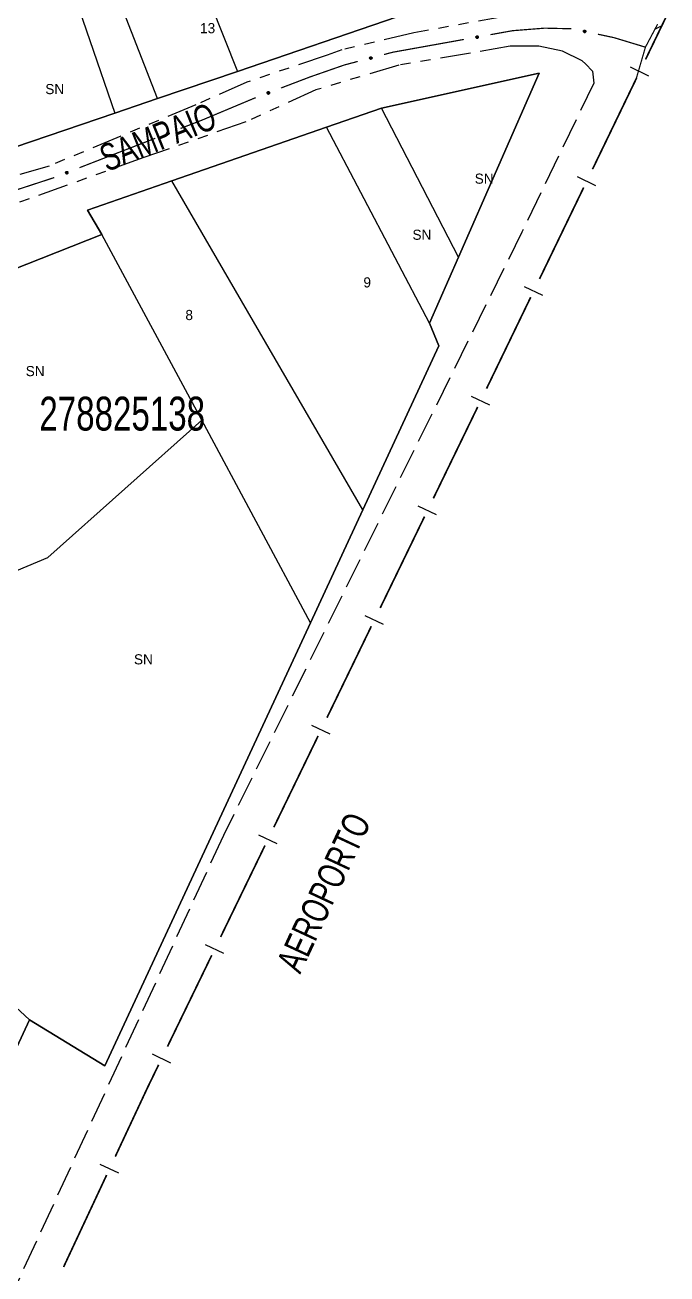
# Model space of a CAD drawing. Extents: x 204373 to 205952, y 4873300 to 4875179.
# Drawn here: x 204898.6 to 204993.4, y 4874238.3 to 4874422.8 of the extents above; entities that cross this region are included whole.
import ezdxf
from ezdxf.enums import TextEntityAlignment as Align

# ---------------------------------------------------------------- set-up
doc = ezdxf.new("R2010")
doc.units = 0
doc.header["$LTSCALE"] = 1.5
doc.header["$MEASUREMENT"] = 0
doc.linetypes.add('TRACO_11', pattern=[8, 3, -1, 3, -1])
doc.linetypes.add('TRACO_25', pattern=[8, 3, -1, 1, -1, 1, -1])
for name, color, linetype in [('CD_MALHA_LOTES', 7, 'CONTINUOUS'), ('CD_TXT_QUADRA', 255, 'CONTINUOUS'), ('LM-LIM-SETORES-BAIRROS', 250, 'CONTINUOUS'), ('RU-QUADRA', 220, 'CONTINUOUS'), ('SV-EIXO-RUA-N-PAV', 6, 'CONTINUOUS'), ('SV-EIXO-RUA-PAV', 20, 'CONTINUOUS'), ('SV-RUA-NAO-PAV', 7, 'CONTINUOUS'), ('SV-RUA-PAVIM', 7, 'CONTINUOUS'), ('SV-TXT-RUA-N-PAV', 7, 'CONTINUOUS'), ('SV-TXT-RUA-PAV', 7, 'CONTINUOUS'), ('Th_NmrPort', 1, 'CONTINUOUS')]:
    doc.layers.add(name, color=color, linetype=linetype)
doc.styles.add('ARIAL', font='ARIAL.SHX')

msp = doc.modelspace()

# ---------------------------------------------------------------- linework, layer by layer
at = {"layer": 'CD_MALHA_LOTES', "linetype": 'Continuous', "flags": 128}
for points in [[(204921.794163, 4874436.458433), (204929.960509, 4874415.914979)], [(204918.13839, 4874411.88729), (204909.671997, 4874433.649568)], [(204904.475135, 4874431.251405), (204911.836672, 4874409.740351)], [(204953.545714, 4874423.950246), (204929.960509, 4874415.914979)], [(204929.960509, 4874415.914979), (204918.13839, 4874411.88729)], [(204951.228542, 4874410.47924), (204974.49588, 4874415.649759)], [(204974.49588, 4874415.649759), (204962.599432, 4874388.468326)], [(204918.13839, 4874411.88729), (204911.836672, 4874409.740351)], [(204943.121911, 4874407.663578), (204951.228542, 4874410.47924)], [(204962.599432, 4874388.468326), (204951.228542, 4874410.47924)], [(204911.836672, 4874409.740351), (204894.570462, 4874403.857909)], [(204920.291448, 4874399.733913), (204943.121911, 4874407.663578)], [(204958.321434, 4874378.693802), (204943.121911, 4874407.663578)], [(204907.809435, 4874395.398557), (204920.291448, 4874399.733913)], [(204948.488271, 4874351.163657), (204920.291448, 4874399.733913)], [(204909.930674, 4874391.818967), (204907.809435, 4874395.398557)], [(204852.154357, 4874368.965647), (204909.930674, 4874391.818967)], [(204924.679913, 4874364.408584), (204909.930674, 4874391.818967)], [(204962.599432, 4874388.468326), (204958.321434, 4874378.693802)], [(204958.321434, 4874378.693802), (204959.713497, 4874375.379366)], [(204959.713497, 4874375.379366), (204948.488271, 4874351.163657)], [(204884.807252, 4874336.931913), (204901.976029, 4874344.091094), (204924.679913, 4874364.408584)], [(204940.742589, 4874334.454221), (204924.679913, 4874364.408584)], [(204948.488271, 4874351.163657), (204940.742589, 4874334.454221)], [(204940.742589, 4874334.454221), (204910.394695, 4874268.985983)], [(204899.258191, 4874275.81372), (204891.767567, 4874282.707746), (204886.836206, 4874293.442654)], [(204899.258191, 4874275.81372), (204892.048676, 4874260.287663)], [(204910.394695, 4874268.985983), (204899.258191, 4874275.81372)]]:
    msp.add_lwpolyline(points, dxfattribs=at)
at = {"layer": 'LM-LIM-SETORES-BAIRROS', "const_width": 0.25}
for points in [[(204990.205227, 4874417.669615), (204993.24847, 4874423.973476)], [(204982.379744, 4874401.459685), (204988.900979, 4874414.96796)], [(204974.55426, 4874385.249756), (204981.075496, 4874398.75803)], [(204966.728777, 4874369.039826), (204973.250013, 4874382.548101)], [(204964.825782, 4874365.097907), (204965.42453, 4874366.338171)], [(204958.883849, 4874352.839303), (204964.554143, 4874364.537498)], [(204964.554143, 4874364.537498), (204964.825782, 4874365.097907)], [(204951.032673, 4874336.641802), (204957.57532, 4874350.13972)], [(204943.181497, 4874320.444301), (204949.724144, 4874333.942219)], [(204935.330321, 4874304.246801), (204941.872967, 4874317.744718)], [(204927.479144, 4874288.0493), (204934.021791, 4874301.547217)], [(204919.627968, 4874271.851799), (204926.170615, 4874285.349716)], [(204916.674673, 4874265.758954), (204918.319439, 4874269.152216)], [(204911.917059, 4874255.587503), (204916.577595, 4874265.551408)], [(204916.577595, 4874265.551408), (204916.674673, 4874265.758954)], [(204904.290727, 4874239.282931), (204910.646004, 4874252.870074)]]:
    msp.add_lwpolyline(points, dxfattribs=at)
at = {"layer": 'LM-LIM-SETORES-BAIRROS'}
for points in [[(204990.686556, 4874415.216388), (204987.984901, 4874416.520635)], [(204982.861073, 4874399.006458), (204980.159418, 4874400.310706)], [(204975.03559, 4874382.796529), (204972.333935, 4874384.100776)], [(204967.210107, 4874366.586599), (204964.508452, 4874367.890846)], [(204959.361288, 4874350.385316), (204956.661705, 4874351.693845)], [(204951.510112, 4874334.187815), (204948.810528, 4874335.496345)], [(204943.658936, 4874317.990314), (204940.959352, 4874319.298844)], [(204935.807759, 4874301.792814), (204933.108176, 4874303.101343)], [(204927.956583, 4874285.595313), (204925.257, 4874286.903842)], [(204920.105407, 4874269.397812), (204917.405823, 4874270.706341)], [(204912.428403, 4874253.140356), (204909.710974, 4874254.411412)]]:
    msp.add_lwpolyline(points, dxfattribs=at)
at = {"layer": 'RU-QUADRA', "linetype": 'Continuous', "flags": 128}
for points in [[(204852.25956, 4874423.382057), (204855.83997, 4874414.535802), (204859.482713, 4874405.535538), (204863.781079, 4874394.915405), (204881.02336, 4874400.582336), (204894.089378, 4874404.876676), (204894.570462, 4874403.857909), (204911.836672, 4874409.740351), (204918.13839, 4874411.88729), (204929.960509, 4874415.914979), (204953.545714, 4874423.950246)], [(204892.048676, 4874260.287663), (204899.258191, 4874275.81372), (204910.394695, 4874268.985983), (204940.742589, 4874334.454221), (204948.488271, 4874351.163657), (204959.713497, 4874375.379366), (204958.321434, 4874378.693802), (204962.599432, 4874388.468326), (204974.49588, 4874415.649759), (204951.228542, 4874410.47924), (204943.121911, 4874407.663578), (204920.291448, 4874399.733913), (204907.809435, 4874395.398557), (204909.930674, 4874391.818967), (204852.154357, 4874368.965647)]]:
    msp.add_lwpolyline(points, dxfattribs=at)
at = {"layer": 'SV-EIXO-RUA-N-PAV', "const_width": 0.18}
for points in [[(204967.317123, 4874421.332518), (204970.269727, 4874421.863675)], [(204970.269727, 4874421.863675), (204970.579673, 4874421.919432)], [(204970.579673, 4874421.919432), (204975.250124, 4874422.289369)], [(204975.250124, 4874422.289369), (204975.306459, 4874422.29383)], [(204975.306459, 4874422.29383), (204979.248929, 4874422.204225)], [(204983.164417, 4874421.400933), (204985.12024, 4874420.982894)], [(204952.889325, 4874418.737041), (204963.380317, 4874420.62431)], [(204985.12024, 4874420.982894), (204985.555629, 4874420.889835)], [(204985.555629, 4874420.889835), (204989.914661, 4874419.568915)], [(204989.914661, 4874419.568915), (204990.188815, 4874419.485839)], [(204951.592859, 4874418.395866), (204952.559934, 4874418.650359)], [(204952.559934, 4874418.650359), (204952.889325, 4874418.737041)], [(204940.674561, 4874415.086652), (204944.845803, 4874416.540847)], [(204944.845803, 4874416.540847), (204945.775746, 4874416.865046)], [(204945.775746, 4874416.865046), (204947.724561, 4874417.377893)], [(204936.393759, 4874413.451289), (204940.130378, 4874414.878762)], [(204940.130378, 4874414.878762), (204940.674561, 4874415.086652)], [(204924.762608, 4874408.72187), (204931.731025, 4874411.646885)], [(204931.731025, 4874411.646885), (204932.344186, 4874411.904261)], [(204932.344186, 4874411.904261), (204932.65714, 4874412.023817)], [(204921.553721, 4874407.475106), (204924.350069, 4874408.561585)], [(204924.350069, 4874408.561585), (204924.762608, 4874408.72187)], [(204906.639864, 4874401.68055), (204917.825257, 4874406.026467)], [(204893.5471, 4874397.162304), (204901.964594, 4874399.910874)], [(204901.964594, 4874399.910874), (204902.719873, 4874400.157496)], [(204902.719873, 4874400.157496), (204902.9114, 4874400.231911)]]:
    msp.add_lwpolyline(points, dxfattribs=at)
at = {"layer": 'SV-EIXO-RUA-N-PAV'}
for points in [[(204981.091096, 4874421.956653), (204981.131763, 4874421.983823), (204981.17227, 4874421.998858), (204981.209665, 4874422.001674), (204981.243358, 4874421.995546), (204981.277122, 4874421.985394), (204981.308905, 4874421.967649), (204981.339818, 4874421.94014), (204981.36736, 4874421.899537), (204981.380035, 4874421.857028), (204981.384757, 4874421.820515), (204981.38039, 4874421.785013), (204981.369979, 4874421.752379), (204981.350454, 4874421.719974), (204981.32227, 4874421.688919), (204981.280772, 4874421.662213), (204981.240958, 4874421.647745), (204981.204717, 4874421.645971), (204981.169054, 4874421.650587), (204981.134708, 4874421.661364), (204981.10361, 4874421.678963), (204981.072393, 4874421.707396), (204981.046577, 4874421.748705), (204981.031694, 4874421.788249), (204981.029412, 4874421.824456), (204981.034747, 4874421.859464), (204981.044517, 4874421.893453), (204981.061025, 4874421.926144), (204981.091096, 4874421.956653)], [(204965.187819, 4874421.061316), (204965.215161, 4874421.101868), (204965.246953, 4874421.131129), (204965.280493, 4874421.147902), (204965.313996, 4874421.154996), (204965.349089, 4874421.158393), (204965.385226, 4874421.154012), (204965.424256, 4874421.140265), (204965.465128, 4874421.113123), (204965.492962, 4874421.078585), (204965.511166, 4874421.046583), (204965.520575, 4874421.012073), (204965.523303, 4874420.977927), (204965.517511, 4874420.940541), (204965.503194, 4874420.901123), (204965.474907, 4874420.860686), (204965.443542, 4874420.832213), (204965.410675, 4874420.816841), (204965.375921, 4874420.807602), (204965.340053, 4874420.804563), (204965.304605, 4874420.809068), (204965.264944, 4874420.823555), (204965.225402, 4874420.852004), (204965.196647, 4874420.882962), (204965.180817, 4874420.915605), (204965.172491, 4874420.950024), (204965.168656, 4874420.985181), (204965.171548, 4874421.021689), (204965.187819, 4874421.061316)], [(204949.491746, 4874417.95677), (204949.515788, 4874417.999361), (204949.545161, 4874418.031049), (204949.577266, 4874418.050428), (204949.610102, 4874418.060155), (204949.644815, 4874418.066322), (204949.681186, 4874418.064818), (204949.721183, 4874418.054208), (204949.764077, 4874418.03039), (204949.794561, 4874417.998167), (204949.815243, 4874417.967708), (204949.827357, 4874417.934053), (204949.832784, 4874417.90023), (204949.829973, 4874417.862502), (204949.818824, 4874417.822074), (204949.79383, 4874417.779522), (204949.764821, 4874417.748653), (204949.733275, 4874417.730725), (204949.699364, 4874417.71876), (204949.663848, 4874417.712889), (204949.628155, 4874417.714571), (204949.58747, 4874417.725868), (204949.545799, 4874417.751094), (204949.51468, 4874417.779675), (204949.496313, 4874417.810961), (204949.485286, 4874417.844613), (204949.478677, 4874417.879355), (204949.478666, 4874417.915978), (204949.491746, 4874417.95677)], [(204934.351945, 4874412.78911), (204934.371275, 4874412.834037), (204934.397075, 4874412.868696), (204934.426914, 4874412.89141), (204934.458515, 4874412.904606), (204934.492366, 4874412.914466), (204934.528687, 4874412.916876), (204934.569592, 4874412.910622), (204934.614796, 4874412.891548), (204934.648564, 4874412.862785), (204934.672398, 4874412.834723), (204934.688055, 4874412.802563), (204934.697082, 4874412.769519), (204934.698339, 4874412.731707), (204934.691596, 4874412.690316), (204934.671316, 4874412.645326), (204934.645789, 4874412.61152), (204934.616351, 4874412.590308), (204934.58392, 4874412.574771), (204934.549241, 4874412.56512), (204934.513574, 4874412.562959), (204934.471911, 4874412.569823), (204934.427771, 4874412.590428), (204934.393764, 4874412.615503), (204934.372143, 4874412.644635), (204934.357566, 4874412.676908), (204934.347265, 4874412.71074), (204934.343321, 4874412.74715), (204934.351945, 4874412.78911)], [(204919.515695, 4874406.801359), (204919.53477, 4874406.846394), (204919.560373, 4874406.881199), (204919.590083, 4874406.904082), (204919.621609, 4874406.917458), (204919.655403, 4874406.927509), (204919.69171, 4874406.930125), (204919.73265, 4874406.924103), (204919.777961, 4874406.905286), (204919.811891, 4874406.876715), (204919.835884, 4874406.848788), (204919.851724, 4874406.816717), (204919.860938, 4874406.783725), (204919.862409, 4874406.745921), (204919.855901, 4874406.704492), (204919.835877, 4874406.659388), (204919.810542, 4874406.625438), (204919.781224, 4874406.604059), (204919.748882, 4874406.588339), (204919.714258, 4874406.578491), (204919.678604, 4874406.576128), (204919.636903, 4874406.582756), (204919.592647, 4874406.60311), (204919.558498, 4874406.627991), (204919.536713, 4874406.657001), (204919.521953, 4874406.689191), (204919.51146, 4874406.722963), (204919.50731, 4874406.75935), (204919.515695, 4874406.801359)], [(204904.601839, 4874401.006803), (204904.620914, 4874401.051838), (204904.646517, 4874401.086643), (204904.676226, 4874401.109526), (204904.707752, 4874401.122902), (204904.741546, 4874401.132953), (204904.777853, 4874401.135569), (204904.818793, 4874401.129547), (204904.864104, 4874401.11073), (204904.898035, 4874401.082159), (204904.922027, 4874401.054232), (204904.937867, 4874401.022161), (204904.947081, 4874400.989169), (204904.948552, 4874400.951365), (204904.942044, 4874400.909936), (204904.92202, 4874400.864832), (204904.896685, 4874400.830882), (204904.867368, 4874400.809503), (204904.835025, 4874400.793783), (204904.800402, 4874400.783935), (204904.764747, 4874400.781572), (204904.723046, 4874400.7882), (204904.67879, 4874400.808554), (204904.644641, 4874400.833435), (204904.622856, 4874400.862445), (204904.608096, 4874400.894635), (204904.597603, 4874400.928407), (204904.593453, 4874400.964794), (204904.601839, 4874401.006803)]]:
    msp.add_lwpolyline(points, close=True, dxfattribs=at)
for points in [[(204981.029412, 4874421.824456), (204981.38039, 4874421.785013)], [(204981.031694, 4874421.788249), (204981.369979, 4874421.752379)], [(204981.033786, 4874421.804875), (204981.372128, 4874421.768836)], [(204981.034529, 4874421.840995), (204981.380308, 4874421.800576)], [(204981.034747, 4874421.859464), (204981.384757, 4874421.820515)], [(204981.041049, 4874421.767044), (204981.355372, 4874421.736139)], [(204981.043565, 4874421.876738), (204981.377904, 4874421.841555)], [(204981.044517, 4874421.893453), (204981.380035, 4874421.857028)], [(204981.046577, 4874421.748705), (204981.350454, 4874421.719974)], [(204981.057367, 4874421.908672), (204981.369307, 4874421.879672)], [(204981.061025, 4874421.926144), (204981.36736, 4874421.899537)], [(204981.06356, 4874421.728744), (204981.333278, 4874421.704582)], [(204981.072393, 4874421.707396), (204981.32227, 4874421.688919)], [(204981.076506, 4874421.939464), (204981.349749, 4874421.918735)], [(204981.091096, 4874421.956653), (204981.339818, 4874421.94014)], [(204981.093884, 4874421.694355), (204981.293838, 4874421.676733)], [(204981.10361, 4874421.678963), (204981.280772, 4874421.662213)], [(204981.113849, 4874421.970552), (204981.317042, 4874421.955029)], [(204981.123536, 4874421.669878), (204981.254489, 4874421.655842)], [(204981.131763, 4874421.983823), (204981.308905, 4874421.967649)], [(204981.134708, 4874421.661364), (204981.240958, 4874421.647745)], [(204981.154817, 4874421.992493), (204981.284151, 4874421.977407)], [(204981.17227, 4874421.998858), (204981.277122, 4874421.985394)], [(204965.168656, 4874420.985181), (204965.492962, 4874421.078585)], [(204965.171548, 4874421.021689), (204965.465128, 4874421.113123)], [(204965.172491, 4874420.950024), (204965.511166, 4874421.046583)], [(204965.174107, 4874420.969351), (204965.496853, 4874421.063458)], [(204965.174783, 4874421.004133), (204965.474456, 4874421.095476)], [(204965.179287, 4874420.93285), (204965.514602, 4874421.026445)], [(204965.180817, 4874420.915605), (204965.520575, 4874421.012073)], [(204965.180829, 4874421.039882), (204965.441556, 4874421.124219)], [(204965.187819, 4874421.061316), (204965.424256, 4874421.140265)], [(204965.192284, 4874420.899141), (204965.519058, 4874420.993972)], [(204965.196647, 4874420.882962), (204965.523303, 4874420.977927)], [(204965.20361, 4874421.0828), (204965.397537, 4874421.145415)], [(204965.213338, 4874420.866881), (204965.515938, 4874420.957364)], [(204965.215161, 4874421.101868), (204965.385226, 4874421.154012)], [(204965.225402, 4874420.852004), (204965.517511, 4874420.940541)], [(204965.233212, 4874421.118627), (204965.358619, 4874421.153664)], [(204965.246953, 4874421.131129), (204965.349089, 4874421.158393)], [(204965.248681, 4874420.839965), (204965.507447, 4874420.91979)], [(204965.264944, 4874420.823555), (204965.503194, 4874420.901123)], [(204965.289773, 4874420.819629), (204965.481497, 4874420.879074)], [(204965.304605, 4874420.809068), (204965.474907, 4874420.860686)], [(204965.326488, 4874420.80821), (204965.452997, 4874420.844832)], [(204965.340053, 4874420.804563), (204965.443542, 4874420.832213)], [(204949.478666, 4874417.915978), (204949.764077, 4874418.03039)], [(204949.478677, 4874417.879355), (204949.794561, 4874417.998167)], [(204949.483282, 4874417.898734), (204949.774774, 4874418.013538)], [(204949.485286, 4874417.844613), (204949.815243, 4874417.967708)], [(204949.485366, 4874417.864007), (204949.799638, 4874417.983396)], [(204949.486477, 4874417.934849), (204949.7397, 4874418.039583)], [(204949.491746, 4874417.95677), (204949.721183, 4874418.054208)], [(204949.493422, 4874417.828031), (204949.820265, 4874417.947906)], [(204949.496313, 4874417.810961), (204949.827357, 4874417.934053)], [(204949.505785, 4874417.979437), (204949.694139, 4874418.057224)], [(204949.509049, 4874417.795458), (204949.82728, 4874417.915888)], [(204949.51468, 4874417.779675), (204949.832784, 4874417.90023)], [(204949.515788, 4874417.999361), (204949.681186, 4874418.064818)], [(204949.532454, 4874418.017497), (204949.65469, 4874418.062363)], [(204949.532593, 4874417.764968), (204949.827071, 4874417.879148)], [(204949.545161, 4874418.031049), (204949.644815, 4874418.066322)], [(204949.545799, 4874417.751094), (204949.829973, 4874417.862502)], [(204949.569959, 4874417.740938), (204949.821585, 4874417.841019)], [(204949.58747, 4874417.725868), (204949.818824, 4874417.822074)], [(204949.612533, 4874417.723922), (204949.798943, 4874417.798375)], [(204949.628155, 4874417.714571), (204949.79383, 4874417.779522)], [(204949.650037, 4874417.715449), (204949.773246, 4874417.761982)], [(204949.663848, 4874417.712889), (204949.764821, 4874417.748653)], [(204934.343321, 4874412.74715), (204934.614796, 4874412.891548)], [(204934.347265, 4874412.71074), (204934.648564, 4874412.862785)], [(204934.34906, 4874412.76675), (204934.589573, 4874412.89807)], [(204934.349762, 4874412.730501), (204934.62724, 4874412.875942)], [(204934.351945, 4874412.78911), (204934.569592, 4874412.910622)], [(204934.355563, 4874412.696199), (204934.655197, 4874412.848644)], [(204934.357566, 4874412.676908), (204934.672398, 4874412.834723)], [(204934.363469, 4874412.813154), (204934.542381, 4874412.910717)], [(204934.367436, 4874412.661296), (204934.679516, 4874412.815574)], [(204934.371275, 4874412.834037), (204934.528687, 4874412.916876)], [(204934.372143, 4874412.644635), (204934.688055, 4874412.802563)], [(204934.385897, 4874412.853858), (204934.502609, 4874412.91159)], [(204934.38647, 4874412.630589), (204934.689929, 4874412.784495)], [(204934.393764, 4874412.615503), (204934.697082, 4874412.769519)], [(204934.397075, 4874412.868696), (204934.492366, 4874412.914466)], [(204934.413152, 4874412.602804), (204934.693667, 4874412.747945)], [(204934.427771, 4874412.590428), (204934.698339, 4874412.731707)], [(204934.452882, 4874412.582925), (204934.692306, 4874412.709447)], [(204934.471911, 4874412.569823), (204934.691596, 4874412.690316)], [(204934.497037, 4874412.570579), (204934.674375, 4874412.664618)], [(204934.513574, 4874412.562959), (204934.671316, 4874412.645326)], [(204934.535235, 4874412.566182), (204934.652734, 4874412.625676)], [(204934.549241, 4874412.56512), (204934.645789, 4874412.61152)], [(204919.50731, 4874406.75935), (204919.777961, 4874406.905286)], [(204919.51146, 4874406.722963), (204919.811891, 4874406.876715)], [(204919.512938, 4874406.778983), (204919.752702, 4874406.911665)], [(204919.513845, 4874406.742738), (204919.790494, 4874406.889751)], [(204919.515695, 4874406.801359), (204919.73265, 4874406.924103)], [(204919.51984, 4874406.70847), (204919.818605, 4874406.862612)], [(204919.521953, 4874406.689191), (204919.835884, 4874406.848788)], [(204919.527082, 4874406.825468), (204919.705439, 4874406.924043)], [(204919.531911, 4874406.673634), (204919.843111, 4874406.82968)], [(204919.53477, 4874406.846394), (204919.69171, 4874406.930125)], [(204919.536713, 4874406.657001), (204919.851724, 4874406.816717)], [(204919.54928, 4874406.866298), (204919.665662, 4874406.924691)], [(204919.551119, 4874406.643036), (204919.8537, 4874406.798661)], [(204919.558498, 4874406.627991), (204919.860938, 4874406.783725)], [(204919.560373, 4874406.881199), (204919.655403, 4874406.927509)], [(204919.577958, 4874406.615403), (204919.857645, 4874406.762132)], [(204919.592647, 4874406.60311), (204919.862409, 4874406.745921)], [(204919.6178, 4874406.595749), (204919.856503, 4874406.723627)], [(204919.636903, 4874406.582756), (204919.855901, 4874406.704492)], [(204919.662025, 4874406.583654), (204919.838826, 4874406.678698)], [(204919.678604, 4874406.576128), (204919.835877, 4874406.659388)], [(204919.700246, 4874406.579474), (204919.817406, 4874406.639633)], [(204919.714258, 4874406.578491), (204919.810542, 4874406.625438)], [(204904.593453, 4874400.964794), (204904.864104, 4874401.11073)], [(204904.597603, 4874400.928407), (204904.898035, 4874401.082159)], [(204904.599081, 4874400.984427), (204904.838845, 4874401.117109)], [(204904.599988, 4874400.948182), (204904.876637, 4874401.095195)], [(204904.601839, 4874401.006803), (204904.818793, 4874401.129547)], [(204904.613226, 4874401.030912), (204904.791582, 4874401.129487)], [(204904.620914, 4874401.051838), (204904.777853, 4874401.135569)], [(204904.635423, 4874401.071742), (204904.751805, 4874401.130136)], [(204904.646517, 4874401.086643), (204904.741546, 4874401.132953)], [(204904.605983, 4874400.913914), (204904.904748, 4874401.068056)], [(204904.608096, 4874400.894635), (204904.922027, 4874401.054232)], [(204904.618054, 4874400.879078), (204904.929255, 4874401.035124)], [(204904.622856, 4874400.862445), (204904.937867, 4874401.022161)], [(204904.637262, 4874400.84848), (204904.939843, 4874401.004105)], [(204904.644641, 4874400.833435), (204904.947081, 4874400.989169)], [(204904.664101, 4874400.820847), (204904.943788, 4874400.967576)], [(204904.67879, 4874400.808554), (204904.948552, 4874400.951365)], [(204904.703943, 4874400.801193), (204904.942646, 4874400.929071)], [(204904.723046, 4874400.7882), (204904.942044, 4874400.909936)], [(204904.748168, 4874400.789098), (204904.924969, 4874400.884142)], [(204904.764747, 4874400.781572), (204904.92202, 4874400.864832)], [(204904.786389, 4874400.784918), (204904.903549, 4874400.845078)], [(204904.800402, 4874400.783935), (204904.896685, 4874400.830882)]]:
    msp.add_lwpolyline(points, dxfattribs=at)
at = {"layer": 'SV-EIXO-RUA-PAV', "const_width": 0.18}
for points in [[(204991.589736, 4874422.131102), (204990.586013, 4874420.23584)], [(204991.990058, 4874422.887001), (204991.589736, 4874422.131102)], [(204991.589736, 4874422.131102), (204992.48401, 4874422.578623)], [(204992.48401, 4874422.578623), (204992.604106, 4874422.638723)], [(204990.188815, 4874419.485839), (204989.027887, 4874415.500157)], [(204990.586013, 4874420.23584), (204990.188815, 4874419.485839)], [(204989.027887, 4874415.500157), (204988.830114, 4874414.821168)]]:
    msp.add_lwpolyline(points, dxfattribs=at)
at = {"layer": 'SV-RUA-NAO-PAV', "linetype": 'TRACO_25'}
for points in [[(204984.384643, 4874425.405982, 10.888854), (204980.354989, 4874425.418911, 10.888854), (204969.992137, 4874424.132702, 10.888854), (204956.016622, 4874421.597135, 10.888854), (204945.39124, 4874419.105397, 10.888854), (204943.221684, 4874418.305575, 10.888854), (204931.355548, 4874414.32078, 10.593267), (204923.819557, 4874410.970719, 10.593267), (204902.162795, 4874401.920609, 10.271697), (204868.962754, 4874392.420927, 10.073808), (204864.255421, 4874391.846058, 10.073808), (204861.550597, 4874393.496354, 10.073808), (204852.516883, 4874417.017491, 9.848526), (204839.15951, 4874452.118099, 9.848526)], [(204981.334447, 4874417.044012, 10.814545), (204980.845338, 4874417.442722, 10.814545), (204977.926413, 4874418.875158, 10.814545), (204974.435233, 4874419.61099, 10.814545), (204970.229514, 4874419.650751, 10.814545), (204964.372423, 4874418.605933, 10.593267), (204953.790564, 4874416.845131, 10.593267), (204941.547163, 4874413.170229, 10.593267), (204931.182082, 4874408.445133, 10.593267), (204916.134701, 4874403.170169, 10.593267), (204894.677849, 4874395.445198, 10.593267), (204863.506376, 4874384.870312, 10.345905), (204839.420978, 4874375.045216, 9.999599), (204820.042279, 4874367.845217, 9.999599), (204819.466716, 4874366.695113, 9.974862), (204848.358034, 4874301.086608, 10.494323), (204876.397922, 4874240.456309, 10.939574), (204880.179312, 4874234.55288, 10.815893), (204885.739578, 4874230.027145, 10.64274), (204889.446147, 4874227.901755, 10.64274), (204891.549495, 4874227.92667, 10.64274), (204894.027956, 4874229.526746, 10.692212)]]:
    msp.add_polyline3d(points, dxfattribs=at)
at = {"layer": 'SV-RUA-PAVIM', "linetype": 'TRACO_11'}
msp.add_polyline3d([(204981.334447, 4874417.044012, 10.84063), (204982.358855, 4874415.956232, 10.84063), (204982.562292, 4874414.168641, 10.84063), (204971.952146, 4874392.16663, 10.939574), (204927.884314, 4874303.033529, 10.420115), (204894.027956, 4874229.526746, 10.420115)], dxfattribs=at)

# ---------------------------------------------------------------- texts
at = {"layer": 'CD_TXT_QUADRA', "style": 'ARIAL', "width": 0.7}
msp.add_text('278825138', height=5, dxfattribs=at).set_placement((204900.712065, 4874362.854203))
at = {"layer": 'SV-TXT-RUA-N-PAV', "style": 'ARIAL', "width": 0.7}
msp.add_text('SAMPAIO', height=4, rotation=22, dxfattribs=at).set_placement((204910.711329, 4874401.026104))
at = {"layer": 'SV-TXT-RUA-PAV', "style": 'ARIAL', "width": 0.7}
msp.add_text('AEROPORTO', height=4, rotation=65, dxfattribs=at).set_placement((204939.223639, 4874282.454676))
at = {"layer": 'Th_NmrPort', "color": 1}
for s, p in [('13', (204924.44394, 4874422.296776)), ('SN', (204901.596906, 4874413.296429)), ('SN', (204964.987168, 4874400.061351)), ('SN', (204955.7959, 4874391.778988)), ('9', (204948.559739, 4874384.743831)), ('8', (204922.278403, 4874379.919723)), ('SN', (204898.706482, 4874371.63708)), ('SN', (204914.685796, 4874329.056518))]:
    msp.add_text(s, height=1.5, dxfattribs=at).set_placement(p, align=Align.MIDDLE_LEFT)

doc.saveas('drawing.dxf')
